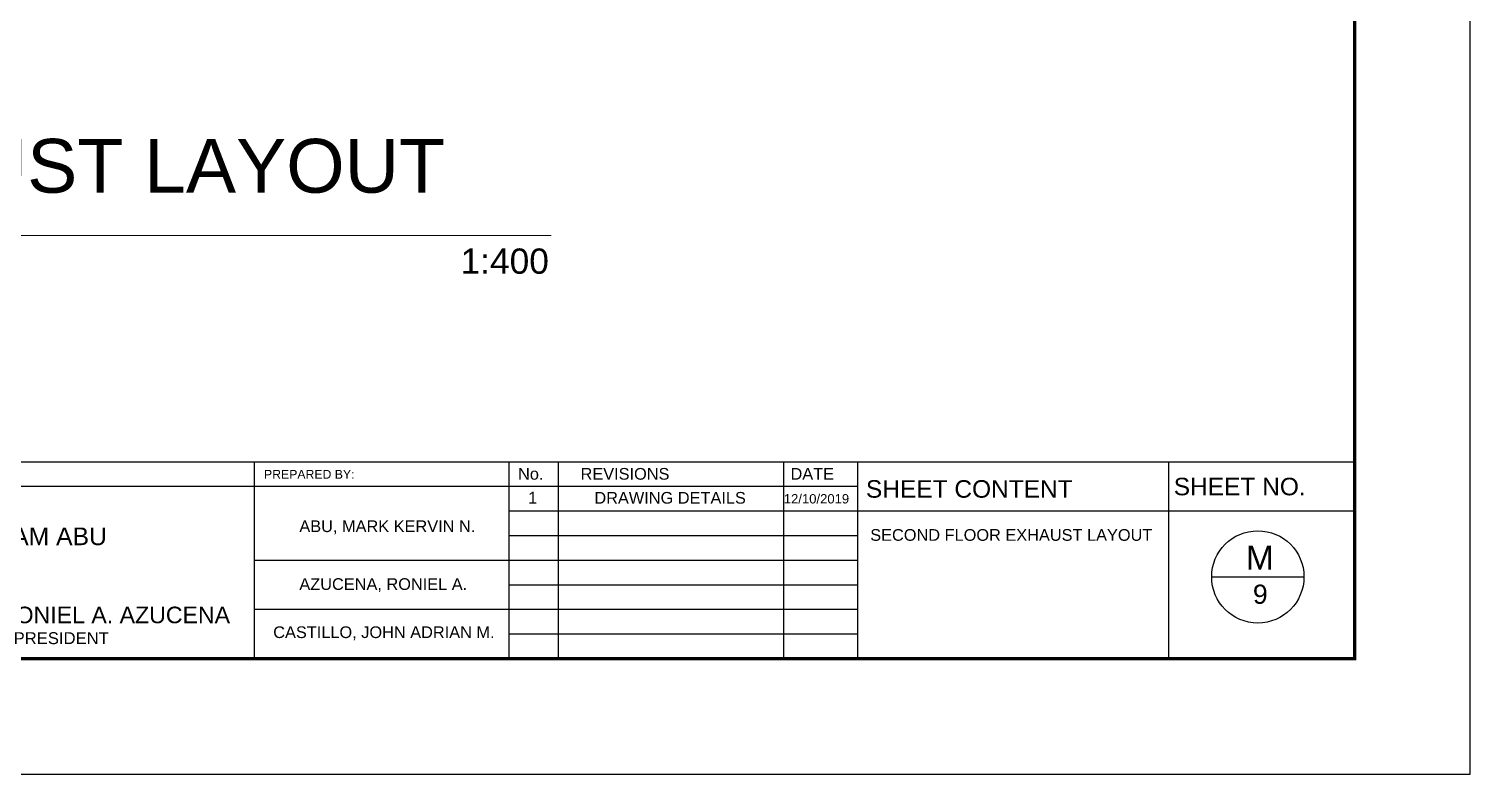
# Model space of a CAD drawing. Header units: millimetres. Extents: x 3 to 434, y 1 to 233.
# Drawn here: x 286.99 to 324.48, y 78.5 to 97.89 of the extents above; entities that cross this region are included whole.
import ezdxf

# ---------------------------------------------------------------- set-up
doc = ezdxf.new("R2010")
doc.units = ezdxf.units.MM
doc.header["$MEASUREMENT"] = 0
for name, color, linetype in [('.1', 1, 'Continuous'), ('SHEET', 3, 'Continuous'), ('text', 7, 'Continuous')]:
    doc.layers.add(name, color=color, linetype=linetype)
doc.layers.add('WALL', color=4, linetype='Continuous', lineweight=30)
doc.styles.add('arial', font='arial.ttf')
doc.styles.get("Standard").update_dxf_attribs({"font": 'arial.ttf'})

msp = doc.modelspace()

# ---------------------------------------------------------------- linework, layer by layer
at = {"layer": '.1', "color": 0}
for p, q in [((324.48, 78.495), (324.48, 148.891)), ((225.204, 78.495), (324.48, 78.495))]:
    msp.add_line(p, q, dxfattribs=at)
at = {"color": 0, "linetype": 'ByBlock', "lineweight": 9}
msp.add_line((300.573, 92.513), (262.603, 92.513), dxfattribs=at)
at = {"layer": 'SHEET', "color": 1}
for p, q in [((231.221, 86.624), (321.472, 86.624)), ((292.846, 86.624), (292.846, 81.504)), ((299.475, 86.624), (299.475, 81.504)), ((300.755, 86.624), (300.755, 81.504)), ((306.62, 86.624), (306.62, 81.504)), ((308.54, 86.624), (308.54, 81.504)), ((316.635, 86.624), (316.635, 81.504)), ((247.067, 85.984), (303.638, 85.984)), ((301.879, 85.984), (308.54, 85.984)), ((299.475, 85.344), (310.236, 85.344)), ((306.874, 85.344), (321.472, 85.344)), ((299.475, 84.704), (308.54, 84.704)), ((292.846, 84.064), (303.638, 84.064)), ((301.879, 84.064), (308.54, 84.064)), ((317.756, 83.628), (320.156, 83.628)), ((299.475, 83.424), (308.54, 83.424)), ((292.846, 82.784), (303.638, 82.784)), ((301.879, 82.784), (308.54, 82.784)), ((299.475, 82.144), (308.54, 82.144))]:
    msp.add_line(p, q, dxfattribs=at)
msp.add_circle((318.956, 83.628), 1.2, dxfattribs=at)
at = {"layer": 'WALL', "color": 1, "linetype": 'Continuous', "const_width": 0.0853}
msp.add_lwpolyline([(231.221, 81.504), (321.472, 81.504), (321.472, 145.883), (231.221, 145.883)], close=True, dxfattribs=at)

# ---------------------------------------------------------------- texts
at = {"color": 0, "linetype": 'ByBlock', "lineweight": 9}
for s, height, p in [('SECOND FLOOR EXHAUST LAYOUT', 1.4, (264.016, 93.623)), ('SCALE                                                                                                                              1:400', 0.657637, (263.047, 91.514))]:
    msp.add_text(s, height=height, dxfattribs=at).set_placement(p)
at = {"layer": 'SHEET', "color": 1, "style": 'arial'}
for s, height, p in [('M', 0.624, (318.646, 83.815)), ('9', 0.499, (318.827, 82.928))]:
    msp.add_text(s, height=height, dxfattribs=at).set_placement(p)
at = {"layer": 'text', "style": 'arial'}
for s, height, p in [('PREPARED BY: ', 0.22802, (293.104, 86.183)), ('No.', 0.304, (299.713, 86.157)), ('REVISIONS', 0.304, (301.338, 86.157)), ('DATE', 0.304, (306.8, 86.157)), ('SHEET CONTENT', 0.45603, (308.762, 85.688)), ('SHEET NO.', 0.456, (316.769, 85.751)), ('1', 0.304, (299.975, 85.537)), ('DRAWING DETAILS', 0.30402, (301.698, 85.533)), ('12/10/2019', 0.2432, (306.625, 85.538)), ('TEAM ABU', 0.4598, (285.733, 84.453)), ('ABU, MARK KERVIN N.', 0.30402, (294.024, 84.794)), ('SECOND FLOOR EXHAUST LAYOUT', 0.30402, (308.874, 84.567)), ('AZUCENA, RONIEL A.', 0.30402, (294.024, 83.289)), ('ENGR. RONIEL A. AZUCENA', 0.43038, (284.137, 82.423)), ('PRESIDENT', 0.3099, (286.591, 81.879)), ('CASTILLO, JOHN ADRIAN M.', 0.30402, (293.344, 82.037))]:
    msp.add_text(s, height=height, dxfattribs=at).set_placement(p)

doc.saveas('drawing.dxf')
